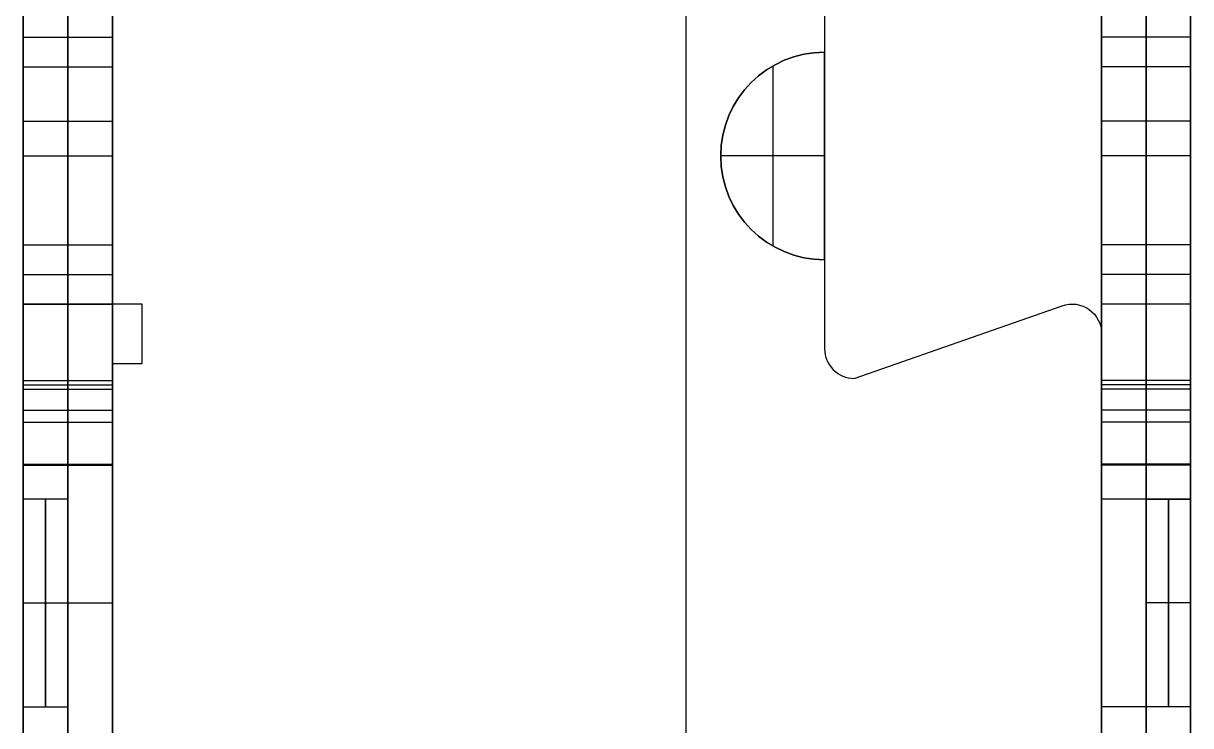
# Model space of a CAD drawing. Extents: x 3574 to 3842, y -44368 to -40231.
# Drawn here: x 3574.5 to 3810.5, y -41019.2 to -40877.1 of the extents above; entities that cross this region are included whole.
import ezdxf

# ---------------------------------------------------------------- set-up
doc = ezdxf.new("R2010")
doc.units = 0
doc.layers.add('ENDS', color=40, linetype='CONTINUOUS')

# ---------------------------------------------------------------- blocks, each defined once
blk = doc.blocks.new('SKYLARK200_END-XS-1')
at = {"layer": 'ENDS'}
for p, q in [((-134, 3268.02, 264), (-134, 4118.01, 264)), ((-134, 3268.02, 282), (-134, 4118.01, 282)), ((-268, 3345.01, 141), (-268, 4112.03, 141)), ((-250, 3324.03, 141), (-250, 4112.03, 141)), ((-50, 3268.03, 141), (-50, 3850.03, 141)), ((-32, 3268.03, 141), (-32, 3850.03, 141)), ((-268, 3540.18), (-268, 3400.98)), ((-259, 3540.18), (-259, 3400.98)), ((-250, 3540.18), (-250, 3400.98)), ((-50, 3400.98, 0), (-50, 3540.18, 0)), ((-41, 3400.98, 0), (-41, 3540.18, 0)), ((-32, 3400.98, 0), (-32, 3540.18, 0)), ((-106, 3502.56, 282), (-106, 3484.56, 282)), ((-106, 3502.56, 264), (-106, 3424.56, 264)), ((-106, 3502.56, 273), (-106, 3484.56, 273)), ((-268, 3481.58, 258), (-268, 3493.58, 258)), ((-268, 3433.55, 282), (-268, 3493.55, 282)), ((-268, 3433.55, 264), (-268, 3493.55, 264)), ((-268, 3433.55, 273), (-268, 3493.55, 273)), ((-259, 3481.58, 258), (-259, 3493.58, 258)), ((-250, 3481.58, 258), (-250, 3493.58, 258)), ((-50, 3493.58, 258), (-50, 3481.58, 258)), ((-41, 3493.58, 258), (-41, 3481.58, 258)), ((-32, 3493.58, 258), (-32, 3481.58, 258)), ((-268, 3487.58, 258), (-250, 3487.58, 258)), ((-32, 3487.58, 258), (-50, 3487.58, 258)), ((-106, 3484.56, 282), (-106, 3484.56, 273)), ((-106, 3442.56, 273), (-106, 3484.56, 273)), ((-268, 3445.58, 264), (-268, 3481.58, 264)), ((-268, 3481.58, 264), (-250, 3481.58, 264)), ((-268, 3481.58, 264), (-268, 3481.58, 258)), ((-268, 3481.58, 258), (-250, 3481.58, 258)), ((-268, 3481.58, 261), (-250, 3481.58, 261)), ((-259, 3445.58, 264), (-259, 3481.58, 264)), ((-259, 3481.58, 264), (-259, 3481.58, 258)), ((-250, 3445.58, 264), (-250, 3481.58, 264)), ((-250, 3481.58, 264), (-250, 3481.58, 258)), ((-116.5, 3481.75, 273), (-116.5, 3445.38, 273)), ((-32, 3481.58, 258), (-50, 3481.58, 258)), ((-32, 3481.58, 264), (-50, 3481.58, 264)), ((-50, 3481.58, 258), (-50, 3481.58, 264)), ((-50, 3481.58, 264), (-50, 3445.58, 264)), ((-32, 3481.58, 261), (-50, 3481.58, 261)), ((-41, 3481.58, 258), (-41, 3481.58, 264)), ((-41, 3481.58, 264), (-41, 3445.58, 264)), ((-32, 3481.58, 258), (-32, 3481.58, 264)), ((-32, 3481.58, 264), (-32, 3445.58, 264)), ((-268, 3470.58), (-250, 3470.58)), ((-32, 3470.58, 0), (-50, 3470.58, 0)), ((-268, 3463.58, 264), (-250, 3463.58, 264)), ((-268, 3463.55, 282), (-268, 3463.55, 264)), ((-127, 3463.56, 282), (-127, 3463.56, 273)), ((-106, 3463.56, 273), (-127, 3463.56, 273)), ((-106, 3463.56, 273), (-106, 3463.56, 264)), ((-32, 3463.58, 264), (-50, 3463.58, 264)), ((-268, 3433.58, 258), (-268, 3445.58, 258)), ((-268, 3445.58, 258), (-250, 3445.58, 258)), ((-268, 3445.58, 258), (-268, 3445.58, 264)), ((-268, 3445.58, 264), (-250, 3445.58, 264)), ((-268, 3445.58, 261), (-250, 3445.58, 261)), ((-259, 3433.58, 258), (-259, 3445.58, 258)), ((-259, 3445.58, 258), (-259, 3445.58, 264)), ((-250, 3433.58, 258), (-250, 3445.58, 258)), ((-250, 3445.58, 258), (-250, 3445.58, 264)), ((-32, 3445.58, 264), (-50, 3445.58, 264)), ((-32, 3445.58, 258), (-50, 3445.58, 258)), ((-50, 3445.58, 264), (-50, 3445.58, 258)), ((-50, 3445.58, 258), (-50, 3433.58, 258)), ((-32, 3445.58, 261), (-50, 3445.58, 261)), ((-41, 3445.58, 264), (-41, 3445.58, 258)), ((-41, 3445.58, 258), (-41, 3433.58, 258)), ((-32, 3445.58, 264), (-32, 3445.58, 258)), ((-32, 3445.58, 258), (-32, 3433.58, 258)), ((-106, 3442.56, 273), (-106, 3442.56, 282)), ((-106, 3442.56, 282), (-106, 3424.56, 282)), ((-106, 3442.56, 273), (-106, 3424.56, 273)), ((-268, 3439.58, 258), (-250, 3439.58, 258)), ((-32, 3439.58, 258), (-50, 3439.58, 258)), ((-268, 3400.98, 282), (-268, 3433.58, 282)), ((-268, 3433.58, 282), (-250, 3433.58, 282)), ((-268, 3433.58, 282), (-268, 3433.58, 258)), ((-268, 3433.58, 258), (-250, 3433.58, 258)), ((-268, 3433.58, 270), (-250, 3433.58, 270)), ((-244, 3433.55, 282), (-268, 3433.55, 282)), ((-268, 3433.55, 282), (-268, 3433.55, 264)), ((-244, 3433.55, 264), (-268, 3433.55, 264)), ((-244, 3433.55, 273), (-268, 3433.55, 273)), ((-259, 3400.98, 282), (-259, 3433.58, 282)), ((-259, 3433.58, 282), (-259, 3433.58, 258)), ((-256, 3433.55, 282), (-256, 3433.55, 264)), ((-250, 3400.98, 282), (-250, 3433.58, 282)), ((-250, 3433.58, 282), (-250, 3433.58, 258)), ((-244, 3421.55, 282), (-244, 3433.55, 282)), ((-244, 3433.55, 282), (-244, 3433.55, 264)), ((-244, 3421.55, 264), (-244, 3433.55, 264)), ((-244, 3421.55, 273), (-244, 3433.55, 273)), ((-100, 3418.56, 282), (-57.98, 3433.27, 282)), ((-100, 3418.56, 264), (-57.98, 3433.27, 264)), ((-100, 3418.56, 273), (-57.98, 3433.27, 273)), ((-57.98, 3433.27, 282), (-57.98, 3433.27, 264)), ((-52.53, 3432.5, 282), (-52.53, 3432.5, 264)), ((-32, 3433.58, 258), (-50, 3433.58, 258)), ((-32, 3433.58, 282), (-50, 3433.58, 282)), ((-50, 3433.58, 258), (-50, 3433.58, 282)), ((-50, 3433.58, 282), (-50, 3400.98, 282)), ((-32, 3433.58, 270), (-50, 3433.58, 270)), ((-41, 3433.58, 258), (-41, 3433.58, 282)), ((-41, 3433.58, 282), (-41, 3400.98, 282)), ((-32, 3433.58, 258), (-32, 3433.58, 282)), ((-32, 3433.58, 282), (-32, 3400.98, 282)), ((-244, 3427.55, 282), (-244, 3427.55, 264)), ((-50, 3427.61, 282), (-50, 3427.61, 264)), ((-50, 3427.61, 282), (-50, 3286, 282)), ((-50, 3427.61, 264), (-50, 3286, 264)), ((-50, 3427.61, 273), (-50, 3286, 273)), ((-106, 3424.56, 282), (-106, 3424.56, 264)), ((-78.99, 3425.92, 282), (-78.99, 3425.92, 264)), ((-250, 3286, 282), (-250, 3421.55, 282)), ((-250, 3421.55, 282), (-250, 3421.55, 264)), ((-250, 3286, 264), (-250, 3421.55, 264)), ((-250, 3421.55, 282), (-244, 3421.55, 282)), ((-250, 3421.55, 264), (-244, 3421.55, 264)), ((-250, 3286, 273), (-250, 3421.55, 273)), ((-250, 3421.55, 273), (-244, 3421.55, 273)), ((-247, 3421.55, 282), (-247, 3421.55, 264)), ((-244, 3421.55, 282), (-244, 3421.55, 264)), ((-104.24, 3420.32, 282), (-104.24, 3420.32, 264)), ((-268, 3418.13, 232), (-250, 3418.13, 232)), ((-268, 3418.13, 232), (-268, 3401.23, 280.28)), ((-268, 3401.23, 1.72), (-268, 3418.13, 50)), ((-268, 3418.13, 50), (-250, 3418.13, 50)), ((-259, 3418.13, 232), (-259, 3401.23, 280.28)), ((-259, 3401.23, 1.72), (-259, 3418.13, 50)), ((-250, 3418.13, 232), (-250, 3401.23, 280.28)), ((-250, 3401.23, 1.72), (-250, 3418.13, 50)), ((-100, 3418.56, 282), (-100, 3418.56, 264)), ((-32, 3418.13, 232), (-50, 3418.13, 232)), ((-50, 3401.23, 280.28), (-50, 3418.13, 232)), ((-32, 3418.13, 50), (-50, 3418.13, 50)), ((-50, 3418.13, 50), (-50, 3401.23, 1.72)), ((-41, 3401.23, 280.28), (-41, 3418.13, 232)), ((-41, 3418.13, 50), (-41, 3401.23, 1.72)), ((-32, 3401.23, 280.28), (-32, 3418.13, 232)), ((-32, 3418.13, 50), (-32, 3401.23, 1.72)), ((-268, 3417.28, 282), (-250, 3417.28, 282)), ((-268, 3416.37, 227.76), (-250, 3416.37, 227.76)), ((-268, 3416.37, 54.24), (-250, 3416.37, 54.24)), ((-32, 3417.28, 282), (-50, 3417.28, 282)), ((-32, 3416.37, 227.76), (-50, 3416.37, 227.76)), ((-32, 3416.37, 54.24), (-50, 3416.37, 54.24)), ((-268, 3412.13, 226), (-250, 3412.13, 226)), ((-268, 3412.13, 56), (-250, 3412.13, 56)), ((-268, 3412.13, 56), (-268, 3394.13, 56)), ((-268, 3394.13, 226), (-268, 3412.13, 226)), ((-259, 3334.13, 226), (-259, 3412.13, 226)), ((-259, 3412.13, 56), (-259, 3334.13, 56)), ((-250, 3334.13, 226), (-250, 3412.13, 226)), ((-250, 3412.13, 56), (-250, 3334.13, 56)), ((-32, 3412.13, 226), (-50, 3412.13, 226)), ((-50, 3412.13, 226), (-50, 3334.13, 226)), ((-32, 3412.13, 56), (-50, 3412.13, 56)), ((-50, 3334.13, 56), (-50, 3412.13, 56)), ((-41, 3334.13, 56), (-41, 3412.13, 56)), ((-41, 3412.13, 226), (-41, 3334.13, 226)), ((-32, 3412.13, 226), (-32, 3394.13, 226)), ((-32, 3394.13, 56), (-32, 3412.13, 56)), ((-268, 3409.68, 256.14), (-250, 3409.68, 256.14)), ((-268, 3409.68, 25.86), (-250, 3409.68, 25.86)), ((-32, 3409.68, 256.14), (-50, 3409.68, 256.14)), ((-32, 3409.68, 25.86), (-50, 3409.68, 25.86)), ((-268, 3401.23, 280.28), (-250, 3401.23, 280.28)), ((-268, 3401.23, 1.72), (-250, 3401.23, 1.72)), ((-268, 3401.04, 281.13), (-250, 3401.04, 281.13)), ((-268, 3401.04, 0.87), (-250, 3401.04, 0.87)), ((-268, 3400.98, 282), (-250, 3400.98, 282)), ((-268, 3400.98), (-250, 3400.98)), ((-32, 3401.23, 280.28), (-50, 3401.23, 280.28)), ((-32, 3401.23, 1.72), (-50, 3401.23, 1.72)), ((-32, 3401.04, 281.13), (-50, 3401.04, 281.13)), ((-32, 3401.04, 0.87), (-50, 3401.04, 0.87)), ((-32, 3400.98, 282), (-50, 3400.98, 282)), ((-32, 3400.98, 0), (-50, 3400.98, 0)), ((-259, 3394.13, 56), (-268, 3394.13, 56)), ((-259, 3394.13, 226), (-268, 3394.13, 226)), ((-259, 3352.13, 56), (-259, 3394.13, 56)), ((-259, 3394.13, 226), (-259, 3352.13, 226)), ((-32, 3394.13, 56), (-50, 3394.13, 56)), ((-41, 3394.13, 226), (-50, 3394.13, 226)), ((-41, 3394.13, 56), (-32, 3394.13, 56)), ((-41, 3394.13, 56), (-41, 3352.13, 56)), ((-41, 3352.13, 226), (-41, 3394.13, 226)), ((-41, 3394.13, 226), (-32, 3394.13, 226)), ((-259, 3354.94, 66.5), (-259, 3391.31, 66.5)), ((-259, 3354.94, 215.5), (-259, 3391.31, 215.5)), ((-41, 3354.94, 66.5), (-41, 3391.31, 66.5)), ((-41, 3354.94, 215.5), (-41, 3391.31, 215.5)), ((-268, 3373.13, 77), (-259, 3373.13, 77)), ((-268, 3373.13, 205), (-259, 3373.13, 205)), ((-259, 3373.13, 226), (-250, 3373.13, 226)), ((-259, 3373.13, 56), (-259, 3373.13, 77)), ((-259, 3373.13, 56), (-250, 3373.13, 56)), ((-259, 3373.13, 226), (-259, 3373.13, 205)), ((-32, 3373.13, 77), (-41, 3373.13, 77)), ((-41, 3373.13, 56), (-41, 3373.13, 77)), ((-32, 3373.13, 205), (-41, 3373.13, 205)), ((-41, 3373.13, 226), (-41, 3373.13, 205)), ((-50, 3356.8, 282), (-50, 3356.8, 264)), ((-250, 3353.77, 282), (-250, 3353.77, 264)), ((-268, 3334.13, 226), (-268, 3352.13, 226)), ((-268, 3352.13, 56), (-259, 3352.13, 56)), ((-268, 3352.13, 56), (-268, 3334.13, 56)), ((-268, 3352.13, 226), (-259, 3352.13, 226)), ((-41, 3352.13, 56), (-50, 3352.13, 56)), ((-41, 3352.13, 226), (-50, 3352.13, 226)), ((-32, 3352.13, 56), (-41, 3352.13, 56)), ((-32, 3352.13, 226), (-41, 3352.13, 226)), ((-32, 3334.13, 56), (-32, 3352.13, 56)), ((-32, 3352.13, 226), (-32, 3334.13, 226))]:
    blk.add_line(p, q, dxfattribs=at)
at = {"layer": 'ENDS', "extrusion": (0, 0, -1)}
for centre, radius, start, end in [((106, 3463.56, -282), 21, 270, 90), ((106, 3463.56, -277.5), 21, 270, 90), ((56, 3427.61, -282), 6, 70.71, 180), ((56, 3427.61, -264), 6, 70.71, 180), ((56, 3427.61, -273), 6, 70.71, 180)]:
    blk.add_arc(centre, radius, start, end, dxfattribs=at)
at = {"layer": 'ENDS'}
for centre, radius, start in [((-106, 3463.56, 273), 21, 90), ((-100, 3424.56, 282), 6, 180), ((-100, 3424.56, 264), 6, 180), ((-100, 3424.56, 273), 6, 180)]:
    blk.add_arc(centre, radius, start, 270, dxfattribs=at)
at = {"layer": 'ENDS', "extrusion": (1, 0, 0)}
for centre, radius, start, end in [((3412.13, 232, -268), 6, 270, 360), ((3412.13, 50, -268), 6, 0, 90), ((3412.13, 232, -259), 6, 270, 360), ((3412.13, 50, -259), 6, 0, 90), ((3412.13, 232, -250), 6, 270, 360), ((3412.13, 50, -250), 6, 0, 90), ((3406.98, 282, -50), 6, 180, 196.6229), ((3406.98, 0, -50), 6, 163.3771, 180), ((3406.98, 282, -41), 6, 180, 196.6229), ((3406.98, 0, -41), 6, 163.3771, 180), ((3406.98, 282, -32), 6, 180, 196.6229), ((3406.98, 0, -32), 6, 163.3771, 180), ((3373.13, 56, -268), 21, 0, 180), ((3373.13, 56, -259), 21, 0, 180), ((3373.13, 226, -259), 21, 180, 0), ((3373.13, 56, -36.5), 21, 0, 180), ((3373.13, 226, -36.5), 21, 180, 0), ((3373.13, 56, -32), 21, 360, 180)]:
    blk.add_arc(centre, radius, start, end, dxfattribs=at)
at = {"layer": 'ENDS', "extrusion": (-1, 0, 0)}
for centre, radius, start, end in [((-3412.13, 232, 50), 6, 180, 270), ((-3412.13, 50, 50), 6, 90, 180), ((-3412.13, 232, 41), 6, 180, 270), ((-3412.13, 50, 41), 6, 90, 180), ((-3412.13, 232, 32), 6, 180, 270), ((-3412.13, 50, 32), 6, 90, 180), ((-3406.98, 282, 268), 6, 343.3771, 360), ((-3406.98, 0, 268), 6, 0, 16.6229), ((-3406.98, 282, 259), 6, 343.3771, 360), ((-3406.98, 0, 259), 6, 0, 16.6229), ((-3406.98, 282, 250), 6, 343.3771, 360), ((-3406.98, 0, 250), 6, 0, 16.6229), ((-3373.13, 226, 268), 21, 180, 0), ((-3373.13, 56, 263.5), 21, 0, 180), ((-3373.13, 226, 263.5), 21, 180, 0), ((-3373.13, 56, 41), 21, 0, 180), ((-3373.13, 226, 41), 21, 180, 0), ((-3373.13, 226, 32), 21, 180, 0)]:
    blk.add_arc(centre, radius, start, end, dxfattribs=at)

msp = doc.modelspace()

# ---------------------------------------------------------------- block references
at = {"layer": 'ENDS'}
msp.add_blockref('SKYLARK200_END-XS-1', (3842.49, -44367.53, 18), dxfattribs=at)

doc.saveas('drawing.dxf')
